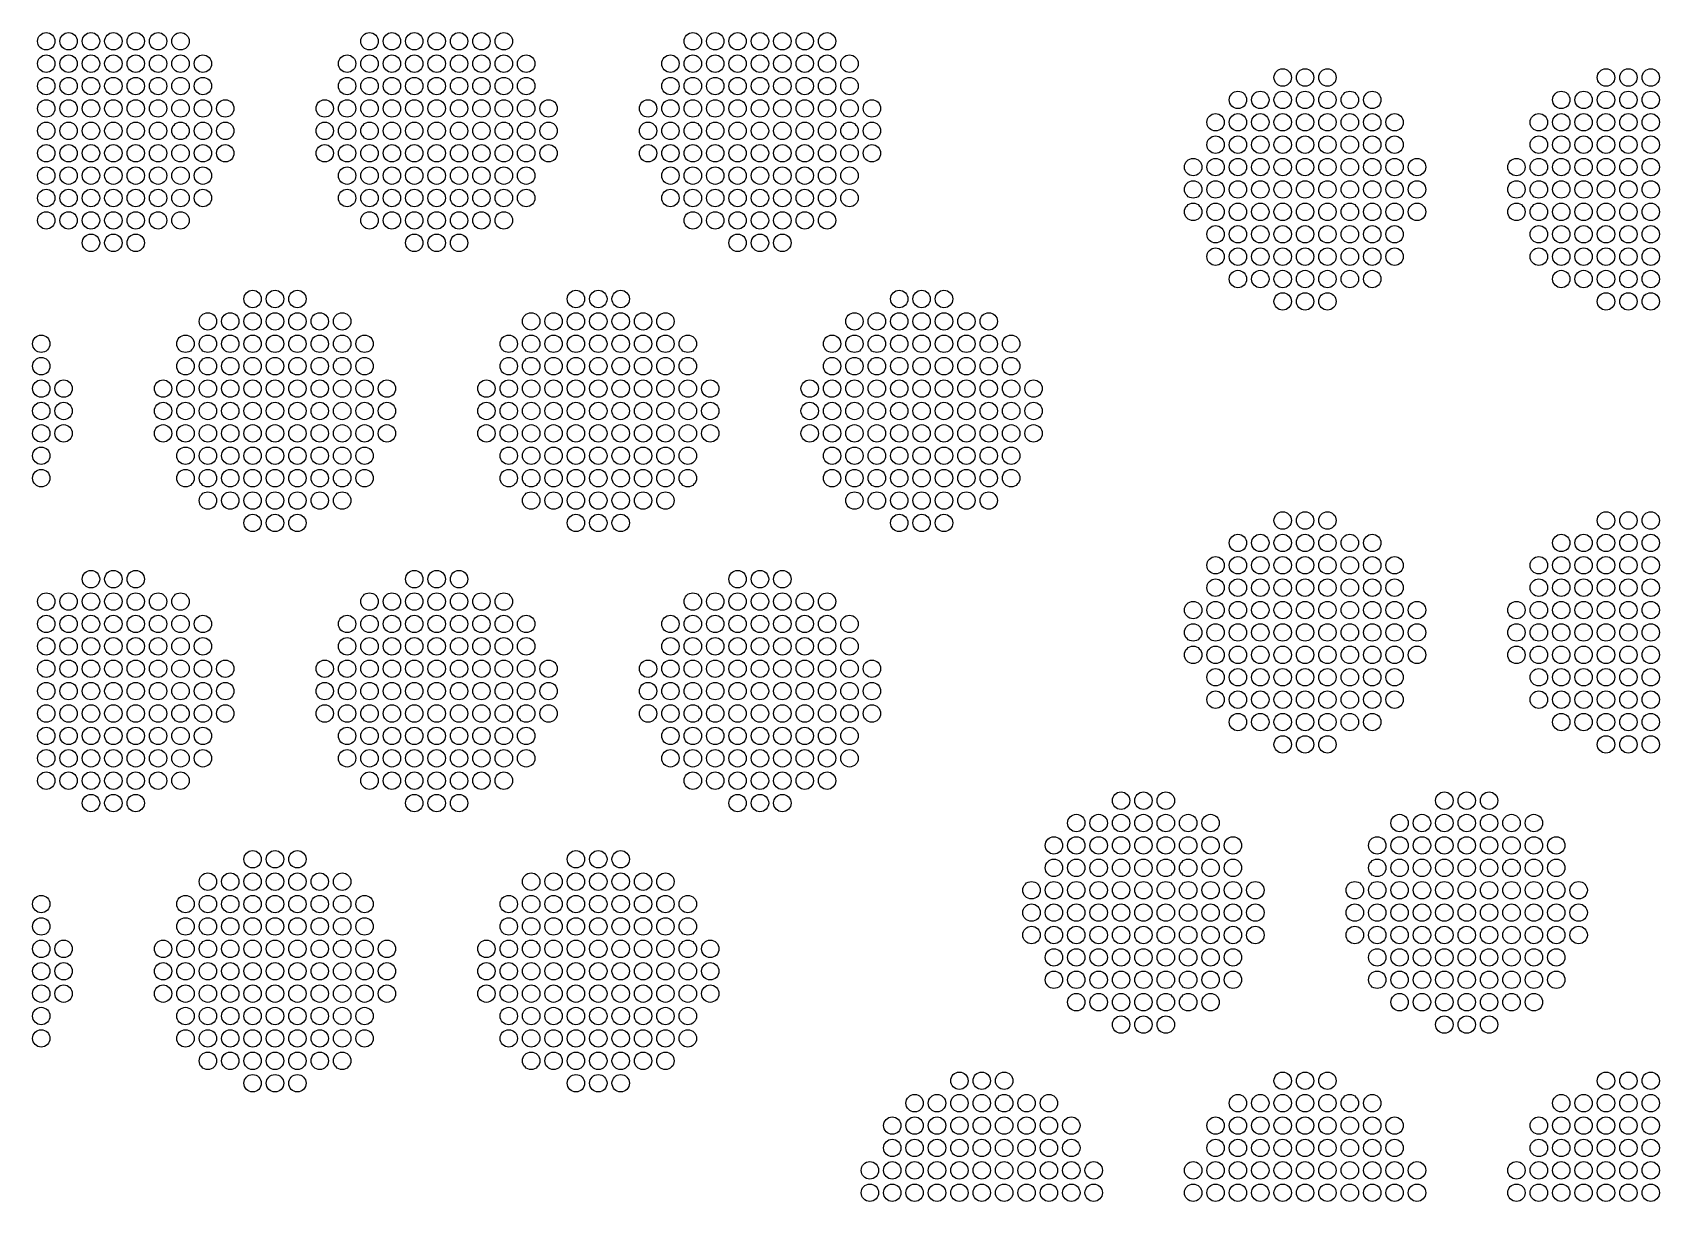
# Model space of a CAD drawing. Extents: x -49 to 54, y -38 to 38.
# Drawn here: x -36.35 to -29.81, y -4.75 to -0.05 of the extents above; entities that cross this region are included whole.
import ezdxf

# ---------------------------------------------------------------- set-up
doc = ezdxf.new("R2010")
doc.units = 0
doc.layers.add('LOWER_ELECTRODE', color=1, linetype='CONTINUOUS')

msp = doc.modelspace()

# ---------------------------------------------------------------- linework, layer by layer
at = {"layer": 'LOWER_ELECTRODE'}
for centre in [(-36.2921, -0.0851), (-36.2021, -0.0851), (-36.1121, -0.0851), (-36.0221, -0.0851), (-35.9321, -0.0851), (-35.8421, -0.0851), (-35.7521, -0.0851), (-34.9921, -0.0851), (-34.9021, -0.0851), (-34.8121, -0.0851), (-34.7221, -0.0851), (-34.6321, -0.0851), (-34.5421, -0.0851), (-34.4521, -0.0851), (-33.6921, -0.0851), (-33.6021, -0.0851), (-33.5121, -0.0851), (-33.4221, -0.0851), (-33.3321, -0.0851), (-33.2421, -0.0851), (-33.1521, -0.0851), (-36.2921, -0.1751), (-36.2021, -0.1751), (-36.1121, -0.1751), (-36.0221, -0.1751), (-35.9321, -0.1751), (-35.8421, -0.1751), (-35.7521, -0.1751), (-35.6621, -0.1751), (-35.0821, -0.1751), (-34.9921, -0.1751), (-34.9021, -0.1751), (-34.8121, -0.1751), (-34.7221, -0.1751), (-34.6321, -0.1751), (-34.5421, -0.1751), (-34.4521, -0.1751), (-34.3621, -0.1751), (-33.7821, -0.1751), (-33.6921, -0.1751), (-33.6021, -0.1751), (-33.5121, -0.1751), (-33.4221, -0.1751), (-33.3321, -0.1751), (-33.2421, -0.1751), (-33.1521, -0.1751), (-33.0621, -0.1751), (-31.3202, -0.2307), (-31.2302, -0.2307), (-31.1402, -0.2307), (-30.0202, -0.2307), (-29.9302, -0.2307), (-29.8402, -0.2307), (-36.2921, -0.2651), (-36.2021, -0.2651), (-36.1121, -0.2651), (-36.0221, -0.2651), (-35.9321, -0.2651), (-35.8421, -0.2651), (-35.7521, -0.2651), (-35.6621, -0.2651), (-35.0821, -0.2651), (-34.9921, -0.2651), (-34.9021, -0.2651), (-34.8121, -0.2651), (-34.7221, -0.2651), (-34.6321, -0.2651), (-34.5421, -0.2651), (-34.4521, -0.2651), (-34.3621, -0.2651), (-33.7821, -0.2651), (-33.6921, -0.2651), (-33.6021, -0.2651), (-33.5121, -0.2651), (-33.4221, -0.2651), (-33.3321, -0.2651), (-33.2421, -0.2651), (-33.1521, -0.2651), (-33.0621, -0.2651), (-36.2921, -0.3551), (-36.2021, -0.3551), (-36.1121, -0.3551), (-36.0221, -0.3551), (-35.9321, -0.3551), (-35.8421, -0.3551), (-35.7521, -0.3551), (-35.6621, -0.3551), (-35.5721, -0.3551), (-35.1721, -0.3551), (-35.0821, -0.3551), (-34.9921, -0.3551), (-34.9021, -0.3551), (-34.8121, -0.3551), (-34.7221, -0.3551), (-34.6321, -0.3551), (-34.5421, -0.3551), (-34.4521, -0.3551), (-34.3621, -0.3551), (-34.2721, -0.3551), (-33.8721, -0.3551), (-33.7821, -0.3551), (-33.6921, -0.3551), (-33.6021, -0.3551), (-33.5121, -0.3551), (-33.4221, -0.3551), (-33.3321, -0.3551), (-33.2421, -0.3551), (-33.1521, -0.3551), (-33.0621, -0.3551), (-32.9721, -0.3551), (-31.5002, -0.3207), (-31.4102, -0.3207), (-31.3202, -0.3207), (-31.2302, -0.3207), (-31.1402, -0.3207), (-31.0502, -0.3207), (-30.9602, -0.3207), (-30.2002, -0.3207), (-30.1102, -0.3207), (-30.0202, -0.3207), (-29.9302, -0.3207), (-29.8402, -0.3207), (-31.5902, -0.4107), (-31.5002, -0.4107), (-31.4102, -0.4107), (-31.3202, -0.4107), (-31.2302, -0.4107), (-31.1402, -0.4107), (-31.0502, -0.4107), (-30.9602, -0.4107), (-30.8702, -0.4107), (-30.2902, -0.4107), (-30.2002, -0.4107), (-30.1102, -0.4107), (-30.0202, -0.4107), (-29.9302, -0.4107), (-29.8402, -0.4107), (-36.2921, -0.4451), (-36.2021, -0.4451), (-36.1121, -0.4451), (-36.0221, -0.4451), (-35.9321, -0.4451), (-35.8421, -0.4451), (-35.7521, -0.4451), (-35.6621, -0.4451), (-35.5721, -0.4451), (-35.1721, -0.4451), (-35.0821, -0.4451), (-34.9921, -0.4451), (-34.9021, -0.4451), (-34.8121, -0.4451), (-34.7221, -0.4451), (-34.6321, -0.4451), (-34.5421, -0.4451), (-34.4521, -0.4451), (-34.3621, -0.4451), (-34.2721, -0.4451), (-33.8721, -0.4451), (-33.7821, -0.4451), (-33.6921, -0.4451), (-33.6021, -0.4451), (-33.5121, -0.4451), (-33.4221, -0.4451), (-33.3321, -0.4451), (-33.2421, -0.4451), (-33.1521, -0.4451), (-33.0621, -0.4451), (-32.9721, -0.4451), (-36.2921, -0.5351), (-36.2021, -0.5351), (-36.1121, -0.5351), (-36.0221, -0.5351), (-35.9321, -0.5351), (-35.8421, -0.5351), (-35.7521, -0.5351), (-35.6621, -0.5351), (-35.5721, -0.5351), (-35.1721, -0.5351), (-35.0821, -0.5351), (-34.9921, -0.5351), (-34.9021, -0.5351), (-34.8121, -0.5351), (-34.7221, -0.5351), (-34.6321, -0.5351), (-34.5421, -0.5351), (-34.4521, -0.5351), (-34.3621, -0.5351), (-34.2721, -0.5351), (-33.8721, -0.5351), (-33.7821, -0.5351), (-33.6921, -0.5351), (-33.6021, -0.5351), (-33.5121, -0.5351), (-33.4221, -0.5351), (-33.3321, -0.5351), (-33.2421, -0.5351), (-33.1521, -0.5351), (-33.0621, -0.5351), (-32.9721, -0.5351), (-31.5902, -0.5007), (-31.5002, -0.5007), (-31.4102, -0.5007), (-31.3202, -0.5007), (-31.2302, -0.5007), (-31.1402, -0.5007), (-31.0502, -0.5007), (-30.9602, -0.5007), (-30.8702, -0.5007), (-30.2902, -0.5007), (-30.2002, -0.5007), (-30.1102, -0.5007), (-30.0202, -0.5007), (-29.9302, -0.5007), (-29.8402, -0.5007), (-31.6802, -0.5907), (-31.5902, -0.5907), (-31.5002, -0.5907), (-31.4102, -0.5907), (-31.3202, -0.5907), (-31.2302, -0.5907), (-31.1402, -0.5907), (-31.0502, -0.5907), (-30.9602, -0.5907), (-30.8702, -0.5907), (-30.7802, -0.5907), (-30.3802, -0.5907), (-30.2902, -0.5907), (-30.2002, -0.5907), (-30.1102, -0.5907), (-30.0202, -0.5907), (-29.9302, -0.5907), (-29.8402, -0.5907), (-36.2921, -0.6251), (-36.2021, -0.6251), (-36.1121, -0.6251), (-36.0221, -0.6251), (-35.9321, -0.6251), (-35.8421, -0.6251), (-35.7521, -0.6251), (-35.6621, -0.6251), (-35.0821, -0.6251), (-34.9921, -0.6251), (-34.9021, -0.6251), (-34.8121, -0.6251), (-34.7221, -0.6251), (-34.6321, -0.6251), (-34.5421, -0.6251), (-34.4521, -0.6251), (-34.3621, -0.6251), (-33.7821, -0.6251), (-33.6921, -0.6251), (-33.6021, -0.6251), (-33.5121, -0.6251), (-33.4221, -0.6251), (-33.3321, -0.6251), (-33.2421, -0.6251), (-33.1521, -0.6251), (-33.0621, -0.6251), (-31.6802, -0.6807), (-31.5902, -0.6807), (-31.5002, -0.6807), (-31.4102, -0.6807), (-31.3202, -0.6807), (-31.2302, -0.6807), (-31.1402, -0.6807), (-31.0502, -0.6807), (-30.9602, -0.6807), (-30.8702, -0.6807), (-30.7802, -0.6807), (-30.3802, -0.6807), (-30.2902, -0.6807), (-30.2002, -0.6807), (-30.1102, -0.6807), (-30.0202, -0.6807), (-29.9302, -0.6807), (-29.8402, -0.6807), (-36.2921, -0.7151), (-36.2021, -0.7151), (-36.1121, -0.7151), (-36.0221, -0.7151), (-35.9321, -0.7151), (-35.8421, -0.7151), (-35.7521, -0.7151), (-35.6621, -0.7151), (-35.0821, -0.7151), (-34.9921, -0.7151), (-34.9021, -0.7151), (-34.8121, -0.7151), (-34.7221, -0.7151), (-34.6321, -0.7151), (-34.5421, -0.7151), (-34.4521, -0.7151), (-34.3621, -0.7151), (-33.7821, -0.7151), (-33.6921, -0.7151), (-33.6021, -0.7151), (-33.5121, -0.7151), (-33.4221, -0.7151), (-33.3321, -0.7151), (-33.2421, -0.7151), (-33.1521, -0.7151), (-33.0621, -0.7151), (-36.2921, -0.8051), (-36.2021, -0.8051), (-36.1121, -0.8051), (-36.0221, -0.8051), (-35.9321, -0.8051), (-35.8421, -0.8051), (-35.7521, -0.8051), (-34.9921, -0.8051), (-34.9021, -0.8051), (-34.8121, -0.8051), (-34.7221, -0.8051), (-34.6321, -0.8051), (-34.5421, -0.8051), (-34.4521, -0.8051), (-33.6921, -0.8051), (-33.6021, -0.8051), (-33.5121, -0.8051), (-33.4221, -0.8051), (-33.3321, -0.8051), (-33.2421, -0.8051), (-33.1521, -0.8051), (-31.6802, -0.7707), (-31.5902, -0.7707), (-31.5002, -0.7707), (-31.4102, -0.7707), (-31.3202, -0.7707), (-31.2302, -0.7707), (-31.1402, -0.7707), (-31.0502, -0.7707), (-30.9602, -0.7707), (-30.8702, -0.7707), (-30.7802, -0.7707), (-30.3802, -0.7707), (-30.2902, -0.7707), (-30.2002, -0.7707), (-30.1102, -0.7707), (-30.0202, -0.7707), (-29.9302, -0.7707), (-29.8402, -0.7707), (-31.5902, -0.8607), (-31.5002, -0.8607), (-31.4102, -0.8607), (-31.3202, -0.8607), (-31.2302, -0.8607), (-31.1402, -0.8607), (-31.0502, -0.8607), (-30.9602, -0.8607), (-30.8702, -0.8607), (-30.2902, -0.8607), (-30.2002, -0.8607), (-30.1102, -0.8607), (-30.0202, -0.8607), (-29.9302, -0.8607), (-29.8402, -0.8607), (-36.1121, -0.8951), (-36.0221, -0.8951), (-35.9321, -0.8951), (-34.8121, -0.8951), (-34.7221, -0.8951), (-34.6321, -0.8951), (-33.5121, -0.8951), (-33.4221, -0.8951), (-33.3321, -0.8951), (-31.5902, -0.9507), (-31.5002, -0.9507), (-31.4102, -0.9507), (-31.3202, -0.9507), (-31.2302, -0.9507), (-31.1402, -0.9507), (-31.0502, -0.9507), (-30.9602, -0.9507), (-30.8702, -0.9507), (-30.2902, -0.9507), (-30.2002, -0.9507), (-30.1102, -0.9507), (-30.0202, -0.9507), (-29.9302, -0.9507), (-29.8402, -0.9507), (-31.5002, -1.0407), (-31.4102, -1.0407), (-31.3202, -1.0407), (-31.2302, -1.0407), (-31.1402, -1.0407), (-31.0502, -1.0407), (-30.9602, -1.0407), (-30.2002, -1.0407), (-30.1102, -1.0407), (-30.0202, -1.0407), (-29.9302, -1.0407), (-29.8402, -1.0407), (-35.4621, -1.1209), (-35.3721, -1.1209), (-35.2821, -1.1209), (-34.1621, -1.1209), (-34.0721, -1.1209), (-33.9821, -1.1209), (-32.8621, -1.1209), (-32.7721, -1.1209), (-32.6821, -1.1209), (-31.3202, -1.1307), (-31.2302, -1.1307), (-31.1402, -1.1307), (-30.0202, -1.1307), (-29.9302, -1.1307), (-29.8402, -1.1307), (-35.6421, -1.2109), (-35.5521, -1.2109), (-35.4621, -1.2109), (-35.3721, -1.2109), (-35.2821, -1.2109), (-35.1921, -1.2109), (-35.1021, -1.2109), (-34.3421, -1.2109), (-34.2521, -1.2109), (-34.1621, -1.2109), (-34.0721, -1.2109), (-33.9821, -1.2109), (-33.8921, -1.2109), (-33.8021, -1.2109), (-33.0421, -1.2109), (-32.9521, -1.2109), (-32.8621, -1.2109), (-32.7721, -1.2109), (-32.6821, -1.2109), (-32.5921, -1.2109), (-32.5021, -1.2109), (-36.3121, -1.3009), (-35.7321, -1.3009), (-35.6421, -1.3009), (-35.5521, -1.3009), (-35.4621, -1.3009), (-35.3721, -1.3009), (-35.2821, -1.3009), (-35.1921, -1.3009), (-35.1021, -1.3009), (-35.0121, -1.3009), (-34.4321, -1.3009), (-34.3421, -1.3009), (-34.2521, -1.3009), (-34.1621, -1.3009), (-34.0721, -1.3009), (-33.9821, -1.3009), (-33.8921, -1.3009), (-33.8021, -1.3009), (-33.7121, -1.3009), (-33.1321, -1.3009), (-33.0421, -1.3009), (-32.9521, -1.3009), (-32.8621, -1.3009), (-32.7721, -1.3009), (-32.6821, -1.3009), (-32.5921, -1.3009), (-32.5021, -1.3009), (-32.4121, -1.3009), (-36.3121, -1.3909), (-35.7321, -1.3909), (-35.6421, -1.3909), (-35.5521, -1.3909), (-35.4621, -1.3909), (-35.3721, -1.3909), (-35.2821, -1.3909), (-35.1921, -1.3909), (-35.1021, -1.3909), (-35.0121, -1.3909), (-34.4321, -1.3909), (-34.3421, -1.3909), (-34.2521, -1.3909), (-34.1621, -1.3909), (-34.0721, -1.3909), (-33.9821, -1.3909), (-33.8921, -1.3909), (-33.8021, -1.3909), (-33.7121, -1.3909), (-33.1321, -1.3909), (-33.0421, -1.3909), (-32.9521, -1.3909), (-32.8621, -1.3909), (-32.7721, -1.3909), (-32.6821, -1.3909), (-32.5921, -1.3909), (-32.5021, -1.3909), (-32.4121, -1.3909), (-36.3121, -1.4809), (-36.2221, -1.4809), (-35.8221, -1.4809), (-35.7321, -1.4809), (-35.6421, -1.4809), (-35.5521, -1.4809), (-35.4621, -1.4809), (-35.3721, -1.4809), (-35.2821, -1.4809), (-35.1921, -1.4809), (-35.1021, -1.4809), (-35.0121, -1.4809), (-34.9221, -1.4809), (-34.5221, -1.4809), (-34.4321, -1.4809), (-34.3421, -1.4809), (-34.2521, -1.4809), (-34.1621, -1.4809), (-34.0721, -1.4809), (-33.9821, -1.4809), (-33.8921, -1.4809), (-33.8021, -1.4809), (-33.7121, -1.4809), (-33.6221, -1.4809), (-33.2221, -1.4809), (-33.1321, -1.4809), (-33.0421, -1.4809), (-32.9521, -1.4809), (-32.8621, -1.4809), (-32.7721, -1.4809), (-32.6821, -1.4809), (-32.5921, -1.4809), (-32.5021, -1.4809), (-32.4121, -1.4809), (-32.3221, -1.4809), (-36.3121, -1.5709), (-36.2221, -1.5709), (-35.8221, -1.5709), (-35.7321, -1.5709), (-35.6421, -1.5709), (-35.5521, -1.5709), (-35.4621, -1.5709), (-35.3721, -1.5709), (-35.2821, -1.5709), (-35.1921, -1.5709), (-35.1021, -1.5709), (-35.0121, -1.5709), (-34.9221, -1.5709), (-34.5221, -1.5709), (-34.4321, -1.5709), (-34.3421, -1.5709), (-34.2521, -1.5709), (-34.1621, -1.5709), (-34.0721, -1.5709), (-33.9821, -1.5709), (-33.8921, -1.5709), (-33.8021, -1.5709), (-33.7121, -1.5709), (-33.6221, -1.5709), (-33.2221, -1.5709), (-33.1321, -1.5709), (-33.0421, -1.5709), (-32.9521, -1.5709), (-32.8621, -1.5709), (-32.7721, -1.5709), (-32.6821, -1.5709), (-32.5921, -1.5709), (-32.5021, -1.5709), (-32.4121, -1.5709), (-32.3221, -1.5709), (-36.3121, -1.6609), (-36.2221, -1.6609), (-35.8221, -1.6609), (-35.7321, -1.6609), (-35.6421, -1.6609), (-35.5521, -1.6609), (-35.4621, -1.6609), (-35.3721, -1.6609), (-35.2821, -1.6609), (-35.1921, -1.6609), (-35.1021, -1.6609), (-35.0121, -1.6609), (-34.9221, -1.6609), (-34.5221, -1.6609), (-34.4321, -1.6609), (-34.3421, -1.6609), (-34.2521, -1.6609), (-34.1621, -1.6609), (-34.0721, -1.6609), (-33.9821, -1.6609), (-33.8921, -1.6609), (-33.8021, -1.6609), (-33.7121, -1.6609), (-33.6221, -1.6609), (-33.2221, -1.6609), (-33.1321, -1.6609), (-33.0421, -1.6609), (-32.9521, -1.6609), (-32.8621, -1.6609), (-32.7721, -1.6609), (-32.6821, -1.6609), (-32.5921, -1.6609), (-32.5021, -1.6609), (-32.4121, -1.6609), (-32.3221, -1.6609), (-36.3121, -1.7509), (-35.7321, -1.7509), (-35.6421, -1.7509), (-35.5521, -1.7509), (-35.4621, -1.7509), (-35.3721, -1.7509), (-35.2821, -1.7509), (-35.1921, -1.7509), (-35.1021, -1.7509), (-35.0121, -1.7509), (-34.4321, -1.7509), (-34.3421, -1.7509), (-34.2521, -1.7509), (-34.1621, -1.7509), (-34.0721, -1.7509), (-33.9821, -1.7509), (-33.8921, -1.7509), (-33.8021, -1.7509), (-33.7121, -1.7509), (-33.1321, -1.7509), (-33.0421, -1.7509), (-32.9521, -1.7509), (-32.8621, -1.7509), (-32.7721, -1.7509), (-32.6821, -1.7509), (-32.5921, -1.7509), (-32.5021, -1.7509), (-32.4121, -1.7509), (-36.3121, -1.8409), (-35.7321, -1.8409), (-35.6421, -1.8409), (-35.5521, -1.8409), (-35.4621, -1.8409), (-35.3721, -1.8409), (-35.2821, -1.8409), (-35.1921, -1.8409), (-35.1021, -1.8409), (-35.0121, -1.8409), (-34.4321, -1.8409), (-34.3421, -1.8409), (-34.2521, -1.8409), (-34.1621, -1.8409), (-34.0721, -1.8409), (-33.9821, -1.8409), (-33.8921, -1.8409), (-33.8021, -1.8409), (-33.7121, -1.8409), (-33.1321, -1.8409), (-33.0421, -1.8409), (-32.9521, -1.8409), (-32.8621, -1.8409), (-32.7721, -1.8409), (-32.6821, -1.8409), (-32.5921, -1.8409), (-32.5021, -1.8409), (-32.4121, -1.8409), (-35.6421, -1.9309), (-35.5521, -1.9309), (-35.4621, -1.9309), (-35.3721, -1.9309), (-35.2821, -1.9309), (-35.1921, -1.9309), (-35.1021, -1.9309), (-34.3421, -1.9309), (-34.2521, -1.9309), (-34.1621, -1.9309), (-34.0721, -1.9309), (-33.9821, -1.9309), (-33.8921, -1.9309), (-33.8021, -1.9309), (-33.0421, -1.9309), (-32.9521, -1.9309), (-32.8621, -1.9309), (-32.7721, -1.9309), (-32.6821, -1.9309), (-32.5921, -1.9309), (-32.5021, -1.9309), (-35.4621, -2.0209), (-35.3721, -2.0209), (-35.2821, -2.0209), (-34.1621, -2.0209), (-34.0721, -2.0209), (-33.9821, -2.0209), (-32.8621, -2.0209), (-32.7721, -2.0209), (-32.6821, -2.0209), (-31.3202, -2.0111), (-31.2302, -2.0111), (-31.1402, -2.0111), (-30.0202, -2.0111), (-29.9302, -2.0111), (-29.8402, -2.0111), (-31.5002, -2.1011), (-31.4102, -2.1011), (-31.3202, -2.1011), (-31.2302, -2.1011), (-31.1402, -2.1011), (-31.0502, -2.1011), (-30.9602, -2.1011), (-30.2002, -2.1011), (-30.1102, -2.1011), (-30.0202, -2.1011), (-29.9302, -2.1011), (-29.8402, -2.1011), (-31.5902, -2.1911), (-31.5002, -2.1911), (-31.4102, -2.1911), (-31.3202, -2.1911), (-31.2302, -2.1911), (-31.1402, -2.1911), (-31.0502, -2.1911), (-30.9602, -2.1911), (-30.8702, -2.1911), (-30.2902, -2.1911), (-30.2002, -2.1911), (-30.1102, -2.1911), (-30.0202, -2.1911), (-29.9302, -2.1911), (-29.8402, -2.1911), (-36.1121, -2.2468), (-36.0221, -2.2468), (-35.9321, -2.2468), (-34.8121, -2.2468), (-34.7221, -2.2468), (-34.6321, -2.2468), (-33.5121, -2.2468), (-33.4221, -2.2468), (-33.3321, -2.2468), (-31.5902, -2.2811), (-31.5002, -2.2811), (-31.4102, -2.2811), (-31.3202, -2.2811), (-31.2302, -2.2811), (-31.1402, -2.2811), (-31.0502, -2.2811), (-30.9602, -2.2811), (-30.8702, -2.2811), (-30.2902, -2.2811), (-30.2002, -2.2811), (-30.1102, -2.2811), (-30.0202, -2.2811), (-29.9302, -2.2811), (-29.8402, -2.2811), (-36.2921, -2.3368), (-36.2021, -2.3368), (-36.1121, -2.3368), (-36.0221, -2.3368), (-35.9321, -2.3368), (-35.8421, -2.3368), (-35.7521, -2.3368), (-34.9921, -2.3368), (-34.9021, -2.3368), (-34.8121, -2.3368), (-34.7221, -2.3368), (-34.6321, -2.3368), (-34.5421, -2.3368), (-34.4521, -2.3368), (-33.6921, -2.3368), (-33.6021, -2.3368), (-33.5121, -2.3368), (-33.4221, -2.3368), (-33.3321, -2.3368), (-33.2421, -2.3368), (-33.1521, -2.3368), (-31.6802, -2.3711), (-31.5902, -2.3711), (-31.5002, -2.3711), (-31.4102, -2.3711), (-31.3202, -2.3711), (-31.2302, -2.3711), (-31.1402, -2.3711), (-31.0502, -2.3711), (-30.9602, -2.3711), (-30.8702, -2.3711), (-30.7802, -2.3711), (-30.3802, -2.3711), (-30.2902, -2.3711), (-30.2002, -2.3711), (-30.1102, -2.3711), (-30.0202, -2.3711), (-29.9302, -2.3711), (-29.8402, -2.3711), (-36.2921, -2.4268), (-36.2021, -2.4268), (-36.1121, -2.4268), (-36.0221, -2.4268), (-35.9321, -2.4268), (-35.8421, -2.4268), (-35.7521, -2.4268), (-35.6621, -2.4268), (-35.0821, -2.4268), (-34.9921, -2.4268), (-34.9021, -2.4268), (-34.8121, -2.4268), (-34.7221, -2.4268), (-34.6321, -2.4268), (-34.5421, -2.4268), (-34.4521, -2.4268), (-34.3621, -2.4268), (-33.7821, -2.4268), (-33.6921, -2.4268), (-33.6021, -2.4268), (-33.5121, -2.4268), (-33.4221, -2.4268), (-33.3321, -2.4268), (-33.2421, -2.4268), (-33.1521, -2.4268), (-33.0621, -2.4268), (-36.2921, -2.5168), (-36.2021, -2.5168), (-36.1121, -2.5168), (-36.0221, -2.5168), (-35.9321, -2.5168), (-35.8421, -2.5168), (-35.7521, -2.5168), (-35.6621, -2.5168), (-35.0821, -2.5168), (-34.9921, -2.5168), (-34.9021, -2.5168), (-34.8121, -2.5168), (-34.7221, -2.5168), (-34.6321, -2.5168), (-34.5421, -2.5168), (-34.4521, -2.5168), (-34.3621, -2.5168), (-33.7821, -2.5168), (-33.6921, -2.5168), (-33.6021, -2.5168), (-33.5121, -2.5168), (-33.4221, -2.5168), (-33.3321, -2.5168), (-33.2421, -2.5168), (-33.1521, -2.5168), (-33.0621, -2.5168), (-31.6802, -2.4611), (-31.5902, -2.4611), (-31.5002, -2.4611), (-31.4102, -2.4611), (-31.3202, -2.4611), (-31.2302, -2.4611), (-31.1402, -2.4611), (-31.0502, -2.4611), (-30.9602, -2.4611), (-30.8702, -2.4611), (-30.7802, -2.4611), (-30.3802, -2.4611), (-30.2902, -2.4611), (-30.2002, -2.4611), (-30.1102, -2.4611), (-30.0202, -2.4611), (-29.9302, -2.4611), (-29.8402, -2.4611), (-31.6802, -2.5511), (-31.5902, -2.5511), (-31.5002, -2.5511), (-31.4102, -2.5511), (-31.3202, -2.5511), (-31.2302, -2.5511), (-31.1402, -2.5511), (-31.0502, -2.5511), (-30.9602, -2.5511), (-30.8702, -2.5511), (-30.7802, -2.5511), (-30.3802, -2.5511), (-30.2902, -2.5511), (-30.2002, -2.5511), (-30.1102, -2.5511), (-30.0202, -2.5511), (-29.9302, -2.5511), (-29.8402, -2.5511), (-36.2921, -2.6068), (-36.2021, -2.6068), (-36.1121, -2.6068), (-36.0221, -2.6068), (-35.9321, -2.6068), (-35.8421, -2.6068), (-35.7521, -2.6068), (-35.6621, -2.6068), (-35.5721, -2.6068), (-35.1721, -2.6068), (-35.0821, -2.6068), (-34.9921, -2.6068), (-34.9021, -2.6068), (-34.8121, -2.6068), (-34.7221, -2.6068), (-34.6321, -2.6068), (-34.5421, -2.6068), (-34.4521, -2.6068), (-34.3621, -2.6068), (-34.2721, -2.6068), (-33.8721, -2.6068), (-33.7821, -2.6068), (-33.6921, -2.6068), (-33.6021, -2.6068), (-33.5121, -2.6068), (-33.4221, -2.6068), (-33.3321, -2.6068), (-33.2421, -2.6068), (-33.1521, -2.6068), (-33.0621, -2.6068), (-32.9721, -2.6068), (-31.5902, -2.6411), (-31.5002, -2.6411), (-31.4102, -2.6411), (-31.3202, -2.6411), (-31.2302, -2.6411), (-31.1402, -2.6411), (-31.0502, -2.6411), (-30.9602, -2.6411), (-30.8702, -2.6411), (-30.2902, -2.6411), (-30.2002, -2.6411), (-30.1102, -2.6411), (-30.0202, -2.6411), (-29.9302, -2.6411), (-29.8402, -2.6411), (-36.2921, -2.6968), (-36.2021, -2.6968), (-36.1121, -2.6968), (-36.0221, -2.6968), (-35.9321, -2.6968), (-35.8421, -2.6968), (-35.7521, -2.6968), (-35.6621, -2.6968), (-35.5721, -2.6968), (-35.1721, -2.6968), (-35.0821, -2.6968), (-34.9921, -2.6968), (-34.9021, -2.6968), (-34.8121, -2.6968), (-34.7221, -2.6968), (-34.6321, -2.6968), (-34.5421, -2.6968), (-34.4521, -2.6968), (-34.3621, -2.6968), (-34.2721, -2.6968), (-33.8721, -2.6968), (-33.7821, -2.6968), (-33.6921, -2.6968), (-33.6021, -2.6968), (-33.5121, -2.6968), (-33.4221, -2.6968), (-33.3321, -2.6968), (-33.2421, -2.6968), (-33.1521, -2.6968), (-33.0621, -2.6968), (-32.9721, -2.6968), (-31.5902, -2.7311), (-31.5002, -2.7311), (-31.4102, -2.7311), (-31.3202, -2.7311), (-31.2302, -2.7311), (-31.1402, -2.7311), (-31.0502, -2.7311), (-30.9602, -2.7311), (-30.8702, -2.7311), (-30.2902, -2.7311), (-30.2002, -2.7311), (-30.1102, -2.7311), (-30.0202, -2.7311), (-29.9302, -2.7311), (-29.8402, -2.7311), (-36.2921, -2.7868), (-36.2021, -2.7868), (-36.1121, -2.7868), (-36.0221, -2.7868), (-35.9321, -2.7868), (-35.8421, -2.7868), (-35.7521, -2.7868), (-35.6621, -2.7868), (-35.5721, -2.7868), (-35.1721, -2.7868), (-35.0821, -2.7868), (-34.9921, -2.7868), (-34.9021, -2.7868), (-34.8121, -2.7868), (-34.7221, -2.7868), (-34.6321, -2.7868), (-34.5421, -2.7868), (-34.4521, -2.7868), (-34.3621, -2.7868), (-34.2721, -2.7868), (-33.8721, -2.7868), (-33.7821, -2.7868), (-33.6921, -2.7868), (-33.6021, -2.7868), (-33.5121, -2.7868), (-33.4221, -2.7868), (-33.3321, -2.7868), (-33.2421, -2.7868), (-33.1521, -2.7868), (-33.0621, -2.7868), (-32.9721, -2.7868), (-31.5002, -2.8211), (-31.4102, -2.8211), (-31.3202, -2.8211), (-31.2302, -2.8211), (-31.1402, -2.8211), (-31.0502, -2.8211), (-30.9602, -2.8211), (-30.2002, -2.8211), (-30.1102, -2.8211), (-30.0202, -2.8211), (-29.9302, -2.8211), (-29.8402, -2.8211), (-36.2921, -2.8768), (-36.2021, -2.8768), (-36.1121, -2.8768), (-36.0221, -2.8768), (-35.9321, -2.8768), (-35.8421, -2.8768), (-35.7521, -2.8768), (-35.6621, -2.8768), (-35.0821, -2.8768), (-34.9921, -2.8768), (-34.9021, -2.8768), (-34.8121, -2.8768), (-34.7221, -2.8768), (-34.6321, -2.8768), (-34.5421, -2.8768), (-34.4521, -2.8768), (-34.3621, -2.8768), (-33.7821, -2.8768), (-33.6921, -2.8768), (-33.6021, -2.8768), (-33.5121, -2.8768), (-33.4221, -2.8768), (-33.3321, -2.8768), (-33.2421, -2.8768), (-33.1521, -2.8768), (-33.0621, -2.8768), (-31.3202, -2.9111), (-31.2302, -2.9111), (-31.1402, -2.9111), (-30.0202, -2.9111), (-29.9302, -2.9111), (-29.8402, -2.9111), (-36.2921, -2.9668), (-36.2021, -2.9668), (-36.1121, -2.9668), (-36.0221, -2.9668), (-35.9321, -2.9668), (-35.8421, -2.9668), (-35.7521, -2.9668), (-35.6621, -2.9668), (-35.0821, -2.9668), (-34.9921, -2.9668), (-34.9021, -2.9668), (-34.8121, -2.9668), (-34.7221, -2.9668), (-34.6321, -2.9668), (-34.5421, -2.9668), (-34.4521, -2.9668), (-34.3621, -2.9668), (-33.7821, -2.9668), (-33.6921, -2.9668), (-33.6021, -2.9668), (-33.5121, -2.9668), (-33.4221, -2.9668), (-33.3321, -2.9668), (-33.2421, -2.9668), (-33.1521, -2.9668), (-33.0621, -2.9668), (-36.2921, -3.0568), (-36.2021, -3.0568), (-36.1121, -3.0568), (-36.0221, -3.0568), (-35.9321, -3.0568), (-35.8421, -3.0568), (-35.7521, -3.0568), (-34.9921, -3.0568), (-34.9021, -3.0568), (-34.8121, -3.0568), (-34.7221, -3.0568), (-34.6321, -3.0568), (-34.5421, -3.0568), (-34.4521, -3.0568), (-33.6921, -3.0568), (-33.6021, -3.0568), (-33.5121, -3.0568), (-33.4221, -3.0568), (-33.3321, -3.0568), (-33.2421, -3.0568), (-33.1521, -3.0568), (-36.1121, -3.1468), (-36.0221, -3.1468), (-35.9321, -3.1468), (-34.8121, -3.1468), (-34.7221, -3.1468), (-34.6321, -3.1468), (-33.5121, -3.1468), (-33.4221, -3.1468), (-33.3321, -3.1468), (-31.9702, -3.137), (-31.8802, -3.137), (-31.7902, -3.137), (-30.6702, -3.137), (-30.5802, -3.137), (-30.4902, -3.137), (-32.1502, -3.227), (-32.0602, -3.227), (-31.9702, -3.227), (-31.8802, -3.227), (-31.7902, -3.227), (-31.7002, -3.227), (-31.6102, -3.227), (-30.8502, -3.227), (-30.7602, -3.227), (-30.6702, -3.227), (-30.5802, -3.227), (-30.4902, -3.227), (-30.4002, -3.227), (-30.3102, -3.227), (-32.2402, -3.317), (-32.1502, -3.317), (-32.0602, -3.317), (-31.9702, -3.317), (-31.8802, -3.317), (-31.7902, -3.317), (-31.7002, -3.317), (-31.6102, -3.317), (-31.5202, -3.317), (-30.9402, -3.317), (-30.8502, -3.317), (-30.7602, -3.317), (-30.6702, -3.317), (-30.5802, -3.317), (-30.4902, -3.317), (-30.4002, -3.317), (-30.3102, -3.317), (-30.2202, -3.317), (-35.4621, -3.3726), (-35.3721, -3.3726), (-35.2821, -3.3726), (-34.1621, -3.3726), (-34.0721, -3.3726), (-33.9821, -3.3726), (-32.2402, -3.407), (-32.1502, -3.407), (-32.0602, -3.407), (-31.9702, -3.407), (-31.8802, -3.407), (-31.7902, -3.407), (-31.7002, -3.407), (-31.6102, -3.407), (-31.5202, -3.407), (-30.9402, -3.407), (-30.8502, -3.407), (-30.7602, -3.407), (-30.6702, -3.407), (-30.5802, -3.407), (-30.4902, -3.407), (-30.4002, -3.407), (-30.3102, -3.407), (-30.2202, -3.407), (-35.6421, -3.4626), (-35.5521, -3.4626), (-35.4621, -3.4626), (-35.3721, -3.4626), (-35.2821, -3.4626), (-35.1921, -3.4626), (-35.1021, -3.4626), (-34.3421, -3.4626), (-34.2521, -3.4626), (-34.1621, -3.4626), (-34.0721, -3.4626), (-33.9821, -3.4626), (-33.8921, -3.4626), (-33.8021, -3.4626), (-32.3302, -3.497), (-32.2402, -3.497), (-32.1502, -3.497), (-32.0602, -3.497), (-31.9702, -3.497), (-31.8802, -3.497), (-31.7902, -3.497), (-31.7002, -3.497), (-31.6102, -3.497), (-31.5202, -3.497), (-31.4302, -3.497), (-31.0302, -3.497), (-30.9402, -3.497), (-30.8502, -3.497), (-30.7602, -3.497), (-30.6702, -3.497), (-30.5802, -3.497), (-30.4902, -3.497), (-30.4002, -3.497), (-30.3102, -3.497), (-30.2202, -3.497), (-30.1302, -3.497), (-36.3121, -3.5526), (-35.7321, -3.5526), (-35.6421, -3.5526), (-35.5521, -3.5526), (-35.4621, -3.5526), (-35.3721, -3.5526), (-35.2821, -3.5526), (-35.1921, -3.5526), (-35.1021, -3.5526), (-35.0121, -3.5526), (-34.4321, -3.5526), (-34.3421, -3.5526), (-34.2521, -3.5526), (-34.1621, -3.5526), (-34.0721, -3.5526), (-33.9821, -3.5526), (-33.8921, -3.5526), (-33.8021, -3.5526), (-33.7121, -3.5526), (-32.3302, -3.587), (-32.2402, -3.587), (-32.1502, -3.587), (-32.0602, -3.587), (-31.9702, -3.587), (-31.8802, -3.587), (-31.7902, -3.587), (-31.7002, -3.587), (-31.6102, -3.587), (-31.5202, -3.587), (-31.4302, -3.587), (-31.0302, -3.587), (-30.9402, -3.587), (-30.8502, -3.587), (-30.7602, -3.587), (-30.6702, -3.587), (-30.5802, -3.587), (-30.4902, -3.587), (-30.4002, -3.587), (-30.3102, -3.587), (-30.2202, -3.587), (-30.1302, -3.587), (-36.3121, -3.6426), (-35.7321, -3.6426), (-35.6421, -3.6426), (-35.5521, -3.6426), (-35.4621, -3.6426), (-35.3721, -3.6426), (-35.2821, -3.6426), (-35.1921, -3.6426), (-35.1021, -3.6426), (-35.0121, -3.6426), (-34.4321, -3.6426), (-34.3421, -3.6426), (-34.2521, -3.6426), (-34.1621, -3.6426), (-34.0721, -3.6426), (-33.9821, -3.6426), (-33.8921, -3.6426), (-33.8021, -3.6426), (-33.7121, -3.6426), (-32.3302, -3.677), (-32.2402, -3.677), (-32.1502, -3.677), (-32.0602, -3.677), (-31.9702, -3.677), (-31.8802, -3.677), (-31.7902, -3.677), (-31.7002, -3.677), (-31.6102, -3.677), (-31.5202, -3.677), (-31.4302, -3.677), (-31.0302, -3.677), (-30.9402, -3.677), (-30.8502, -3.677), (-30.7602, -3.677), (-30.6702, -3.677), (-30.5802, -3.677), (-30.4902, -3.677), (-30.4002, -3.677), (-30.3102, -3.677), (-30.2202, -3.677), (-30.1302, -3.677), (-36.3121, -3.7326), (-36.2221, -3.7326), (-35.8221, -3.7326), (-35.7321, -3.7326), (-35.6421, -3.7326), (-35.5521, -3.7326), (-35.4621, -3.7326), (-35.3721, -3.7326), (-35.2821, -3.7326), (-35.1921, -3.7326), (-35.1021, -3.7326), (-35.0121, -3.7326), (-34.9221, -3.7326), (-34.5221, -3.7326), (-34.4321, -3.7326), (-34.3421, -3.7326), (-34.2521, -3.7326), (-34.1621, -3.7326), (-34.0721, -3.7326), (-33.9821, -3.7326), (-33.8921, -3.7326), (-33.8021, -3.7326), (-33.7121, -3.7326), (-33.6221, -3.7326), (-36.3121, -3.8226), (-36.2221, -3.8226), (-35.8221, -3.8226), (-35.7321, -3.8226), (-35.6421, -3.8226), (-35.5521, -3.8226), (-35.4621, -3.8226), (-35.3721, -3.8226), (-35.2821, -3.8226), (-35.1921, -3.8226), (-35.1021, -3.8226), (-35.0121, -3.8226), (-34.9221, -3.8226), (-34.5221, -3.8226), (-34.4321, -3.8226), (-34.3421, -3.8226), (-34.2521, -3.8226), (-34.1621, -3.8226), (-34.0721, -3.8226), (-33.9821, -3.8226), (-33.8921, -3.8226), (-33.8021, -3.8226), (-33.7121, -3.8226), (-33.6221, -3.8226), (-32.2402, -3.767), (-32.1502, -3.767), (-32.0602, -3.767), (-31.9702, -3.767), (-31.8802, -3.767), (-31.7902, -3.767), (-31.7002, -3.767), (-31.6102, -3.767), (-31.5202, -3.767), (-30.9402, -3.767), (-30.8502, -3.767), (-30.7602, -3.767), (-30.6702, -3.767), (-30.5802, -3.767), (-30.4902, -3.767), (-30.4002, -3.767), (-30.3102, -3.767), (-30.2202, -3.767), (-32.2402, -3.857), (-32.1502, -3.857), (-32.0602, -3.857), (-31.9702, -3.857), (-31.8802, -3.857), (-31.7902, -3.857), (-31.7002, -3.857), (-31.6102, -3.857), (-31.5202, -3.857), (-30.9402, -3.857), (-30.8502, -3.857), (-30.7602, -3.857), (-30.6702, -3.857), (-30.5802, -3.857), (-30.4902, -3.857), (-30.4002, -3.857), (-30.3102, -3.857), (-30.2202, -3.857), (-36.3121, -3.9126), (-36.2221, -3.9126), (-35.8221, -3.9126), (-35.7321, -3.9126), (-35.6421, -3.9126), (-35.5521, -3.9126), (-35.4621, -3.9126), (-35.3721, -3.9126), (-35.2821, -3.9126), (-35.1921, -3.9126), (-35.1021, -3.9126), (-35.0121, -3.9126), (-34.9221, -3.9126), (-34.5221, -3.9126), (-34.4321, -3.9126), (-34.3421, -3.9126), (-34.2521, -3.9126), (-34.1621, -3.9126), (-34.0721, -3.9126), (-33.9821, -3.9126), (-33.8921, -3.9126), (-33.8021, -3.9126), (-33.7121, -3.9126), (-33.6221, -3.9126), (-32.1502, -3.947), (-32.0602, -3.947), (-31.9702, -3.947), (-31.8802, -3.947), (-31.7902, -3.947), (-31.7002, -3.947), (-31.6102, -3.947), (-30.8502, -3.947), (-30.7602, -3.947), (-30.6702, -3.947), (-30.5802, -3.947), (-30.4902, -3.947), (-30.4002, -3.947), (-30.3102, -3.947), (-36.3121, -4.0026), (-35.7321, -4.0026), (-35.6421, -4.0026), (-35.5521, -4.0026), (-35.4621, -4.0026), (-35.3721, -4.0026), (-35.2821, -4.0026), (-35.1921, -4.0026), (-35.1021, -4.0026), (-35.0121, -4.0026), (-34.4321, -4.0026), (-34.3421, -4.0026), (-34.2521, -4.0026), (-34.1621, -4.0026), (-34.0721, -4.0026), (-33.9821, -4.0026), (-33.8921, -4.0026), (-33.8021, -4.0026), (-33.7121, -4.0026), (-31.9702, -4.037), (-31.8802, -4.037), (-31.7902, -4.037), (-30.6702, -4.037), (-30.5802, -4.037), (-30.4902, -4.037), (-36.3121, -4.0926), (-35.7321, -4.0926), (-35.6421, -4.0926), (-35.5521, -4.0926), (-35.4621, -4.0926), (-35.3721, -4.0926), (-35.2821, -4.0926), (-35.1921, -4.0926), (-35.1021, -4.0926), (-35.0121, -4.0926), (-34.4321, -4.0926), (-34.3421, -4.0926), (-34.2521, -4.0926), (-34.1621, -4.0926), (-34.0721, -4.0926), (-33.9821, -4.0926), (-33.8921, -4.0926), (-33.8021, -4.0926), (-33.7121, -4.0926), (-35.6421, -4.1826), (-35.5521, -4.1826), (-35.4621, -4.1826), (-35.3721, -4.1826), (-35.2821, -4.1826), (-35.1921, -4.1826), (-35.1021, -4.1826), (-34.3421, -4.1826), (-34.2521, -4.1826), (-34.1621, -4.1826), (-34.0721, -4.1826), (-33.9821, -4.1826), (-33.8921, -4.1826), (-33.8021, -4.1826), (-35.4621, -4.2726), (-35.3721, -4.2726), (-35.2821, -4.2726), (-34.1621, -4.2726), (-34.0721, -4.2726), (-33.9821, -4.2726), (-32.6202, -4.2628), (-32.5302, -4.2628), (-32.4402, -4.2628), (-31.3202, -4.2628), (-31.2302, -4.2628), (-31.1402, -4.2628), (-30.0202, -4.2628), (-29.9302, -4.2628), (-29.8402, -4.2628), (-32.8002, -4.3528), (-32.7102, -4.3528), (-32.6202, -4.3528), (-32.5302, -4.3528), (-32.4402, -4.3528), (-32.3502, -4.3528), (-32.2602, -4.3528), (-31.5002, -4.3528), (-31.4102, -4.3528), (-31.3202, -4.3528), (-31.2302, -4.3528), (-31.1402, -4.3528), (-31.0502, -4.3528), (-30.9602, -4.3528), (-30.2002, -4.3528), (-30.1102, -4.3528), (-30.0202, -4.3528), (-29.9302, -4.3528), (-29.8402, -4.3528), (-32.8902, -4.4428), (-32.8002, -4.4428), (-32.7102, -4.4428), (-32.6202, -4.4428), (-32.5302, -4.4428), (-32.4402, -4.4428), (-32.3502, -4.4428), (-32.2602, -4.4428), (-32.1702, -4.4428), (-31.5902, -4.4428), (-31.5002, -4.4428), (-31.4102, -4.4428), (-31.3202, -4.4428), (-31.2302, -4.4428), (-31.1402, -4.4428), (-31.0502, -4.4428), (-30.9602, -4.4428), (-30.8702, -4.4428), (-30.2902, -4.4428), (-30.2002, -4.4428), (-30.1102, -4.4428), (-30.0202, -4.4428), (-29.9302, -4.4428), (-29.8402, -4.4428), (-32.8902, -4.5328), (-32.8002, -4.5328), (-32.7102, -4.5328), (-32.6202, -4.5328), (-32.5302, -4.5328), (-32.4402, -4.5328), (-32.3502, -4.5328), (-32.2602, -4.5328), (-32.1702, -4.5328), (-31.5902, -4.5328), (-31.5002, -4.5328), (-31.4102, -4.5328), (-31.3202, -4.5328), (-31.2302, -4.5328), (-31.1402, -4.5328), (-31.0502, -4.5328), (-30.9602, -4.5328), (-30.8702, -4.5328), (-30.2902, -4.5328), (-30.2002, -4.5328), (-30.1102, -4.5328), (-30.0202, -4.5328), (-29.9302, -4.5328), (-29.8402, -4.5328), (-32.9802, -4.6228), (-32.8902, -4.6228), (-32.8002, -4.6228), (-32.7102, -4.6228), (-32.6202, -4.6228), (-32.5302, -4.6228), (-32.4402, -4.6228), (-32.3502, -4.6228), (-32.2602, -4.6228), (-32.1702, -4.6228), (-32.0802, -4.6228), (-31.6802, -4.6228), (-31.5902, -4.6228), (-31.5002, -4.6228), (-31.4102, -4.6228), (-31.3202, -4.6228), (-31.2302, -4.6228), (-31.1402, -4.6228), (-31.0502, -4.6228), (-30.9602, -4.6228), (-30.8702, -4.6228), (-30.7802, -4.6228), (-30.3802, -4.6228), (-30.2902, -4.6228), (-30.2002, -4.6228), (-30.1102, -4.6228), (-30.0202, -4.6228), (-29.9302, -4.6228), (-29.8402, -4.6228), (-32.9802, -4.7128), (-32.8902, -4.7128), (-32.8002, -4.7128), (-32.7102, -4.7128), (-32.6202, -4.7128), (-32.5302, -4.7128), (-32.4402, -4.7128), (-32.3502, -4.7128), (-32.2602, -4.7128), (-32.1702, -4.7128), (-32.0802, -4.7128), (-31.6802, -4.7128), (-31.5902, -4.7128), (-31.5002, -4.7128), (-31.4102, -4.7128), (-31.3202, -4.7128), (-31.2302, -4.7128), (-31.1402, -4.7128), (-31.0502, -4.7128), (-30.9602, -4.7128), (-30.8702, -4.7128), (-30.7802, -4.7128), (-30.3802, -4.7128), (-30.2902, -4.7128), (-30.2002, -4.7128), (-30.1102, -4.7128), (-30.0202, -4.7128), (-29.9302, -4.7128), (-29.8402, -4.7128)]:
    msp.add_circle(centre, 0.035, dxfattribs=at)

doc.saveas('drawing.dxf')
